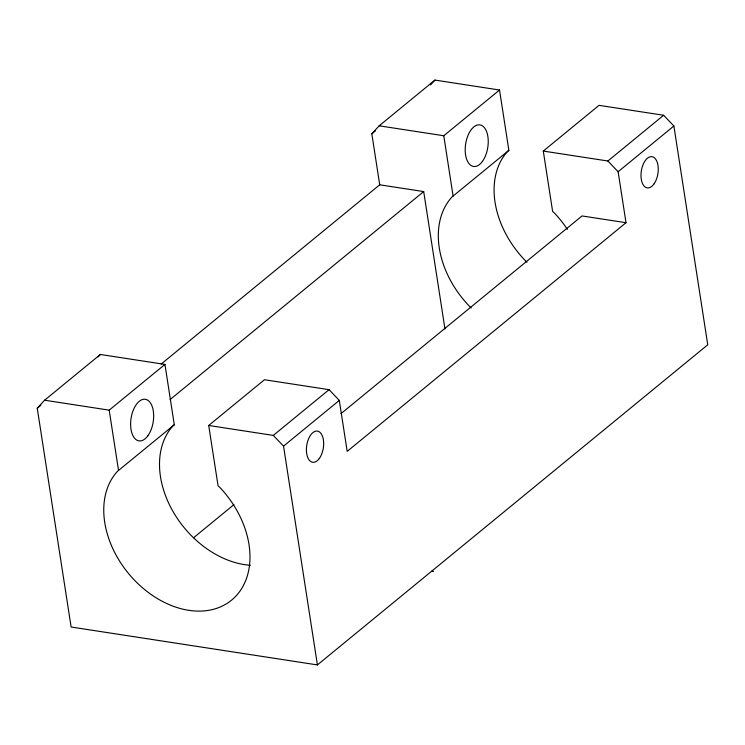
<?xml version="1.0" encoding="UTF-8"?>
<svg xmlns="http://www.w3.org/2000/svg" width="745" height="745" viewBox="0 0 745 745"><rect width="100%" height="100%" fill="white"/><g stroke="black" fill="none" stroke-linecap="round" stroke-linejoin="round"><path stroke-width="1.12" d="M543.282 151.067L599.045 105.334L663.637 115.27L673.88 125.998L707.75 344.786L317.407 664.922L71.12 627.02L37.25 408.232L44.598 400.214L100.361 354.48L164.952 364.417L174.293 424.771L117.459 471.315A86.224 62.748 50.6 0 0 134.286 579.992A86.224 62.748 50.6 0 0 236.286 595.683A86.224 62.748 50.6 0 0 219.458 487.016L218.061 485.805L208.702 425.469L264.466 379.736L329.057 389.672L339.301 400.4L347.189 451.377L626.005 222.708L618.117 171.732L607.873 161.004L543.282 151.067L552.622 211.422L554.019 212.623A86.224 62.748 50.6 0 1 567.345 229.376M98.154 356.883L100.361 354.48M161.162 364.054L379.717 184.807L371.829 133.83L379.177 125.812L434.94 80.078L499.532 90.015L508.872 150.369L452.019 196.931A86.224 62.748 50.6 0 0 471.194 307.992M430.526 84.893L434.94 80.078M37.25 408.232L40.845 405.28M371.829 133.83L375.424 130.878M44.598 400.214L109.189 410.15L164.952 364.417M379.177 125.812L443.769 135.748L499.532 90.015M170.065 399.59L423.7 191.577L444.97 328.983M208.702 425.469L273.294 435.406L329.057 389.672M607.873 161.004L663.637 115.27M317.407 664.922L283.538 446.134L339.301 400.4M618.117 171.732L673.88 125.998M340.987 413.633L582.031 215.948L626.005 222.708M193.495 537.816L233.967 504.616M508.872 150.369L507.783 151.198A86.224 62.748 50.6 0 0 526.957 262.259M174.293 424.771L173.203 425.591A86.224 62.748 50.6 0 0 172.16 509.99A86.224 62.748 50.6 0 0 250.348 565.278M379.717 184.807L423.7 191.577M431.718 571.173L433.506 571.443M273.294 435.406L283.538 446.134M443.769 135.748L453.109 196.103M109.189 410.15L118.548 470.486M147.836 435.825A21.028 11.203 -81.3 0 0 147.976 400.363A21.028 11.203 -81.3 0 0 130.617 424.073A21.028 11.203 -81.3 0 0 147.836 435.825M319.316 458.492A15.775 8.4 -81.3 0 0 319.419 431.904A15.775 8.4 -81.3 0 0 306.4 449.682A15.775 8.4 -81.3 0 0 319.316 458.492M653.896 184.099A15.775 8.4 -81.3 0 0 653.998 157.502A15.775 8.4 -81.3 0 0 640.979 175.28A15.775 8.4 -81.3 0 0 653.896 184.099M482.415 161.423A21.028 11.203 -81.3 0 0 482.555 125.961A21.028 11.203 -81.3 0 0 465.197 149.671A21.028 11.203 -81.3 0 0 482.415 161.423"/></g></svg>
